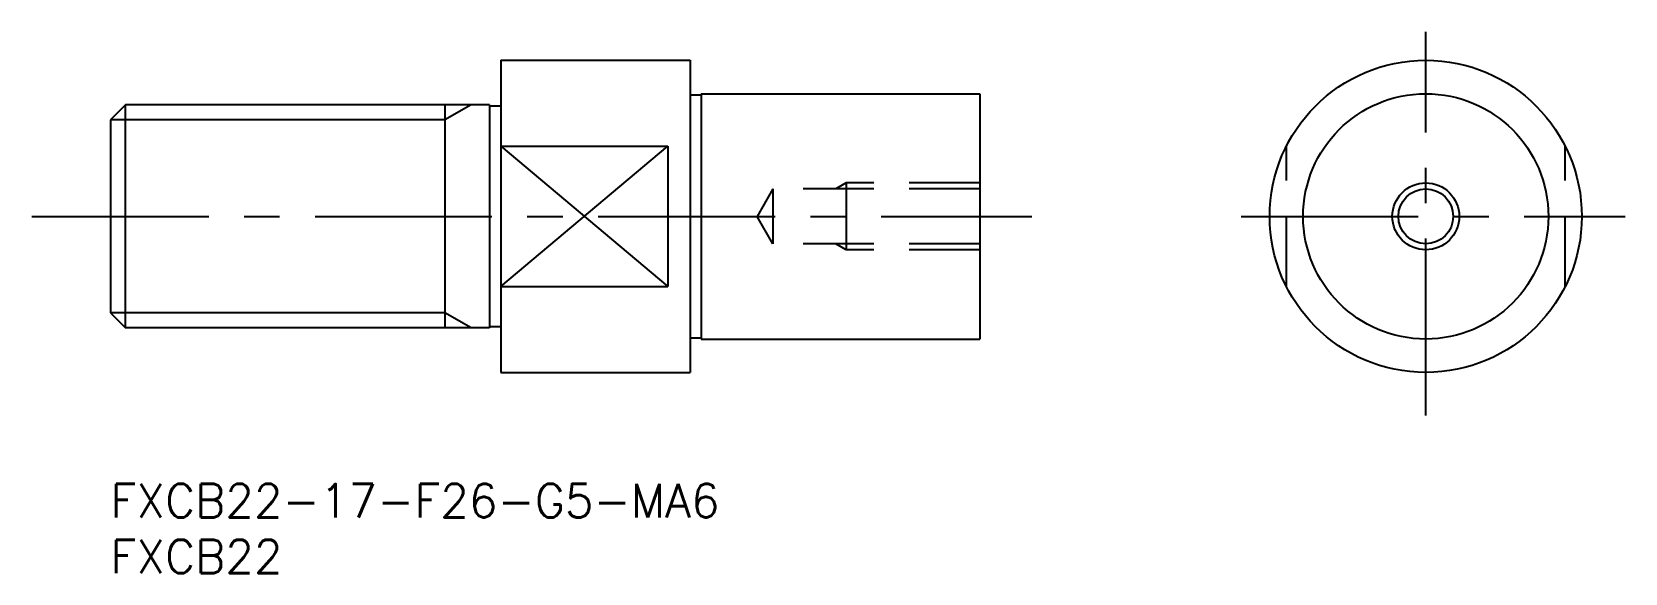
# Model space of a CAD drawing. Extents: x -7 to 136, y -8 to 41.
import ezdxf

# ---------------------------------------------------------------- set-up
doc = ezdxf.new("R2010")
doc.units = 0
doc.header["$LTSCALE"] = 0.5
doc.linetypes.add('CENTER', pattern=[50.8, 31.75, -6.35, 6.35, -6.35])
doc.linetypes.add('DASHED', pattern=[19.05, 12.7, -6.35])
for name, color, linetype in [('MSM_CENTER', 1, 'CENTER'), ('MSM_CONTINUOUS', 7, 'CONTINUOUS'), ('MSM_DASHED', 4, 'DASHED'), ('MSM_NARROW', 5, 'CONTINUOUS'), ('MSM_PART_NUMBER', 7, 'CONTINUOUS')]:
    doc.layers.add(name, color=color, linetype=linetype)
doc.styles.get("Standard").update_dxf_attribs({"font": 'txt.shx', "height": 3, "bigfont": 'bigfont.shx'})

# ---------------------------------------------------------------- blocks, each defined once
blk = doc.blocks.new('*U3')
at = {"layer": 'MSM_PART_NUMBER'}
blk.add_text('FXCB22-17-F26-G5-MA6', height=3, dxfattribs=at).set_placement((0, -3))
blk = doc.blocks.new('*U4')
at = {"layer": 'MSM_PART_NUMBER'}
blk.add_text('FXCB22', height=3, dxfattribs=at).set_placement((0, -8))

msp = doc.modelspace()

# ---------------------------------------------------------------- linework, layer by layer
at = {"layer": 'MSM_CENTER'}
for p, q in [((118, 6.13), (118, 40.55)), ((-7.06, 24), (82.66, 24)), ((101.43, 24), (135.89, 24))]:
    msp.add_line(p, q, dxfattribs=at)
at = {"layer": 'MSM_CONTINUOUS'}
for p, q in [((35, 38), (35, 10)), ((35, 38), (52, 38)), ((52, 38), (52, 10)), ((52, 34.9), (53, 34.9)), ((53, 35), (78, 35)), ((53, 35), (53, 13)), ((78, 35), (78, 13)), ((1.35, 34), (0, 32.65)), ((34, 34), (1.35, 34)), ((1.35, 14), (1.35, 34)), ((30, 34), (30, 14)), ((34, 34), (34, 14)), ((35, 33.9), (34, 33.9)), ((0, 32.65), (0, 15.35)), ((35, 30.3), (50, 30.3)), ((50, 30.3), (50, 17.7)), ((35, 17.7), (50, 17.7)), ((0, 15.35), (1.35, 14)), ((34, 14), (1.35, 14)), ((35, 14.1), (34, 14.1)), ((52, 13.1), (53, 13.1)), ((53, 13), (78, 13)), ((35, 10), (52, 10))]:
    msp.add_line(p, q, dxfattribs=at)
for radius in [14, 11, 2.46]:
    msp.add_circle((118, 24), radius, dxfattribs=at)
at = {"layer": 'MSM_DASHED'}
for p, q in [((105.5, 17.7), (105.5, 30.3)), ((130.5, 17.7), (130.5, 30.3)), ((59.42, 26.46), (58, 24)), ((78, 26.46), (59.42, 26.46)), ((59.42, 26.46), (59.42, 21.54)), ((66, 27), (65.06, 26.46)), ((78, 27), (66, 27)), ((66, 27), (66, 21)), ((59.42, 21.54), (58, 24)), ((78, 21.54), (59.42, 21.54)), ((66, 21), (65.06, 21.54)), ((78, 21), (66, 21))]:
    msp.add_line(p, q, dxfattribs=at)
at = {"layer": 'MSM_NARROW'}
for p, q in [((32.34, 34), (30, 32.65)), ((30, 32.65), (0, 32.65)), ((35, 30.3), (50, 17.7)), ((35, 17.7), (50, 30.3)), ((30, 15.35), (0, 15.35)), ((32.34, 14), (30, 15.35))]:
    msp.add_line(p, q, dxfattribs=at)
msp.add_circle((118, 24), 3, dxfattribs=at)

# ---------------------------------------------------------------- block references
at = {"layer": 'MSM_CONTINUOUS'}
for name in ['*U3', '*U4']:
    msp.add_blockref(name, (0, 0), dxfattribs=at)

doc.saveas('drawing.dxf')
